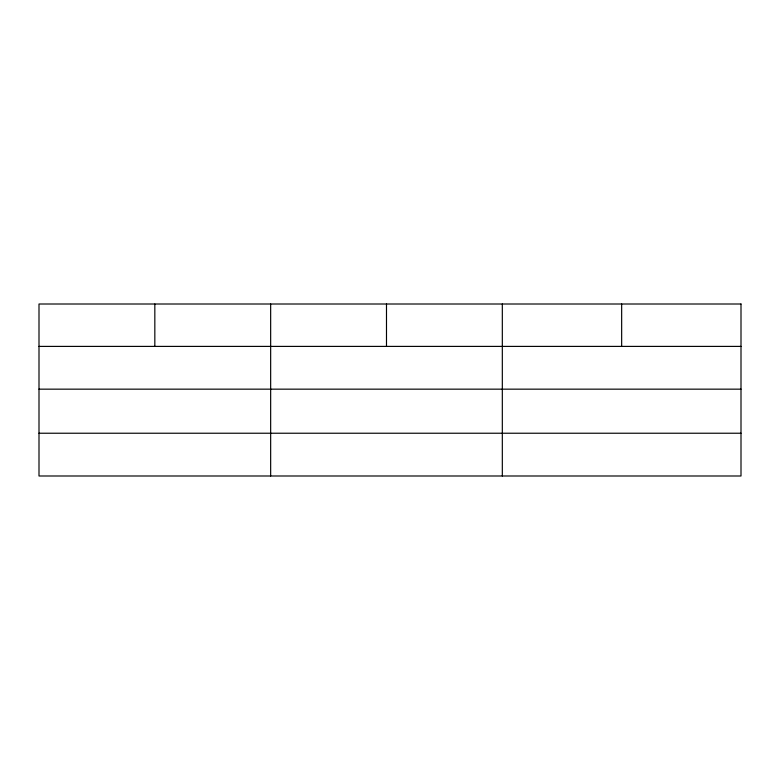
<?xml version="1.0" encoding="UTF-8"?>
<svg xmlns="http://www.w3.org/2000/svg" width="780" height="780" viewBox="0 0 780 780"><rect width="100%" height="100%" fill="white"/><g stroke="black" fill="none" stroke-linecap="round" stroke-linejoin="round"><path stroke-width="1.17" d="M39 346.398L741 346.398M39 389.161L741 389.161M39 433.231L741 433.231M621.66 304.005L621.66 346.398M502.32 304.005L502.32 475.995M386.49 304.005L386.49 346.398M270.66 304.005L270.66 475.995M154.83 304.005L154.83 346.398M741 304.005L39 304.005L39 475.995L741 475.995L741 304.005"/></g></svg>
